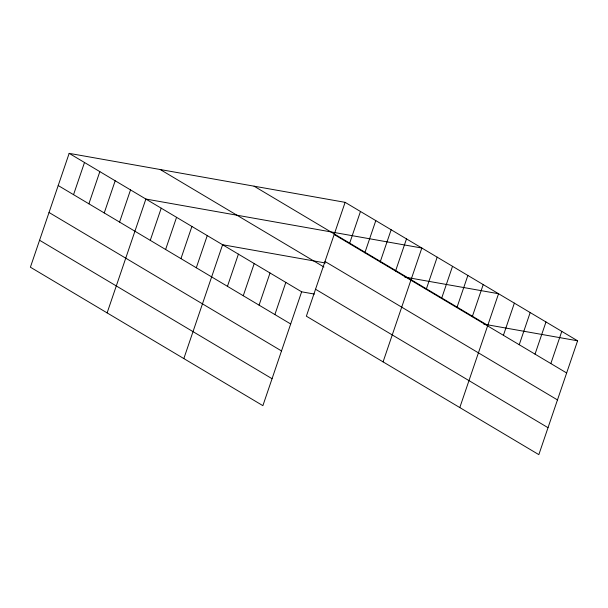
<?xml version="1.0" encoding="UTF-8"?>
<svg xmlns="http://www.w3.org/2000/svg" width="608" height="608" viewBox="0 0 608 608"><rect width="100%" height="100%" fill="white"/><g stroke="black" fill="none" stroke-linecap="round" stroke-linejoin="round"><path stroke-width="0.91" d="M69.16 153.36L30.4 267.201L262.884 405.658L301.636 291.81L69.16 153.36L345.116 202.342L577.6 340.799L538.84 454.64L306.364 316.19L345.116 202.342M73.545 194.666L84.497 162.496M88.89 203.809L99.841 171.631M104.234 212.944L115.186 180.774M119.578 222.08L130.53 189.909M107.122 312.892L145.874 199.044L421.838 248.034L383.078 361.882M150.267 240.358L161.219 208.187M165.612 249.493L176.563 217.322M180.956 258.636L191.908 226.457M196.3 267.771L207.252 235.6M183.836 358.583L222.596 244.735L325.394 262.983M227.453 286.322L238.404 254.152M243.261 295.739L254.212 263.568M259.069 305.155L270.02 272.984M274.877 314.572L285.828 282.393M349.509 243.656L360.46 211.485M364.853 252.791L375.805 220.62M380.198 261.934L391.149 229.756M395.542 271.069L406.494 238.898M426.231 289.347L437.182 257.169M441.575 298.482L452.527 266.312M456.912 307.618L467.871 275.447M472.256 316.76L483.216 284.582M459.8 407.565L498.552 293.725L404.784 277.073M503.409 335.312L514.368 303.134M519.224 344.728L530.176 312.55M535.032 354.137L545.984 321.966M550.84 363.554L561.792 331.383M301.636 291.81L314.389 294.074M483.824 324.148L577.6 340.799M254.053 186.177L486.529 324.634M334.164 234.513L566.648 372.97M324.991 261.47L557.475 399.92M160.223 169.526L323.935 267.018M315.537 289.241L548.021 427.69M58.201 185.531L290.685 323.98M49.028 212.481L281.512 350.938M39.573 240.251L272.057 378.708"/></g></svg>
